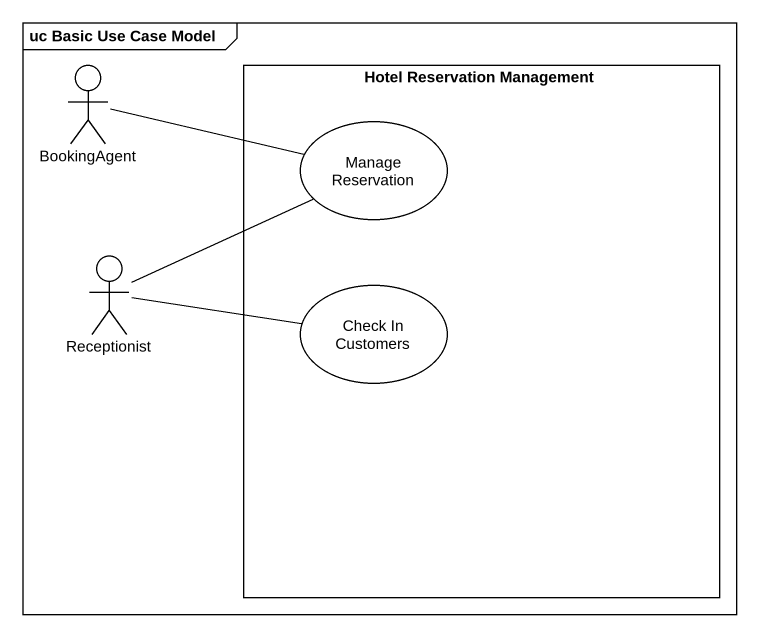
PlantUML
@startuml
mainframe uc Basic Use Case Model
actor BookingAgent
rectangle "Hotel Reservation Management" as Hotel_Reservation_Management {
  usecase "Manage Reservation" as Manage_Reservation
  usecase "Check In Customers" as Check_In_Customers
}
actor Receptionist
BookingAgent -right- Manage_Reservation
Receptionist -up- Manage_Reservation
Receptionist -right- Check_In_Customers
@enduml
